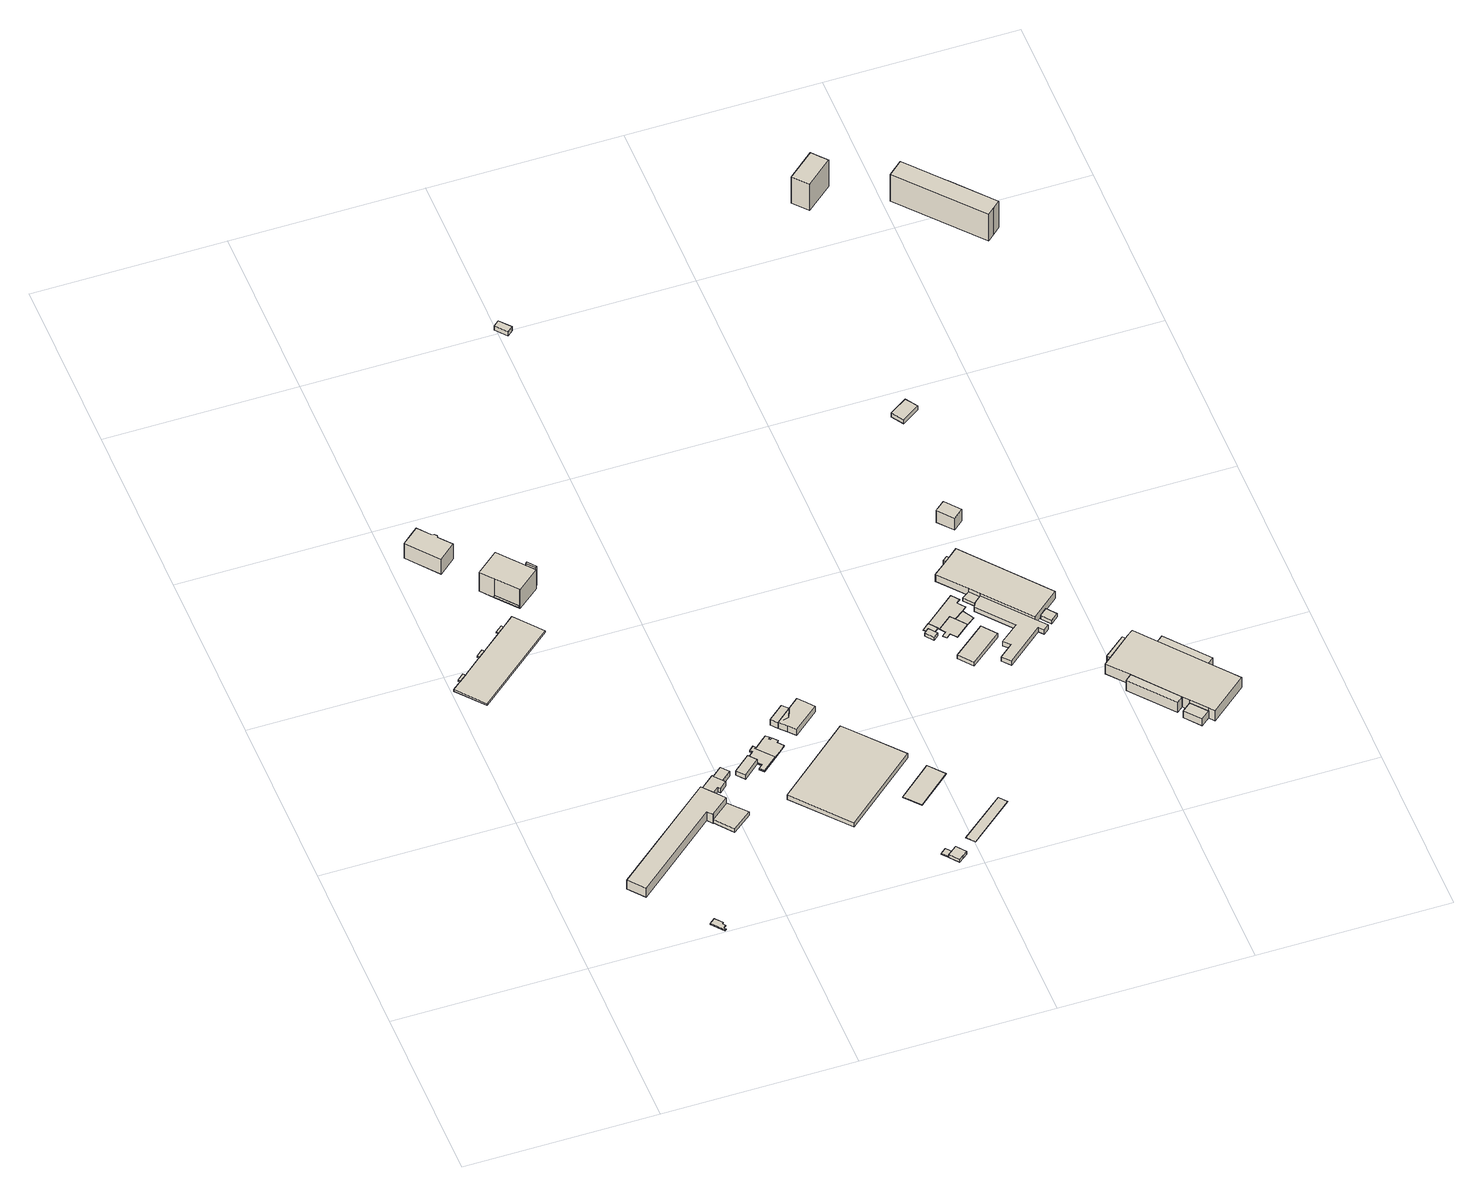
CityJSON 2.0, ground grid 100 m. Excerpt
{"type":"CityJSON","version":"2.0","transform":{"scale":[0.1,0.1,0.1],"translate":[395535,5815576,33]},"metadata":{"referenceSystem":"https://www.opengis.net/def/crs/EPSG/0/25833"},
"CityObjects":{
"building1":{"type":"Building","attributes":{"Gemeindeschluessel":"11000008","BezugspunktDach":"2200","function":"51009_1610","measuredHeight":1,"storeysAboveGround":0},"address":[{"country":"Germany","locality":"Berlin"}],"geometry":[{"type":"Solid","lod":"1","boundaries":[[[[0,1,2,3]],[[4,5,6,7]],[[4,7,3,2]],[[5,4,2,1]],[[6,5,1,0]],[[7,6,0,3]]]]}]},
"building2":{"type":"Building","attributes":{"Gemeindeschluessel":"11000008","BezugspunktDach":"2200","function":"31001_2100","measuredHeight":0.63,"storeysAboveGround":1},"address":[{"country":"Germany","locality":"Berlin","thoroughfareNumber":"79 (13)","thoroughfareName":"Kiefholzstraße"}],"geometry":[{"type":"Solid","lod":"1","boundaries":[[[[8,9,10,11,12,13,14,15]],[[16,17,18,19,20,21,22,23]],[[16,23,15,14]],[[17,16,14,13]],[[18,17,13,12]],[[19,18,12,11]],[[20,19,11,10]],[[21,20,10,9]],[[22,21,9,8]],[[23,22,8,15]]]]}]},
"building3":{"type":"Building","attributes":{"Gemeindeschluessel":"11000008","BezugspunktDach":"2200","function":"51009_1610","measuredHeight":0.973,"storeysAboveGround":0},"address":[{"country":"Germany","locality":"Berlin"}],"geometry":[{"type":"Solid","lod":"1","boundaries":[[[[24,25,26,27]],[[28,29,30,31]],[[28,31,27,26]],[[29,28,26,25]],[[30,29,25,24]],[[31,30,24,27]]]]}]},
"building4":{"type":"Building","attributes":{"Gemeindeschluessel":"11000008","BezugspunktDach":"2200","function":"31001_2143","measuredHeight":6.07,"storeysAboveGround":1},"address":[{"country":"Germany","locality":"Berlin","thoroughfareNumber":"79 (5)","thoroughfareName":"Kiefholzstraße"}],"geometry":[{"type":"Solid","lod":"1","boundaries":[[[[32,33,34,35,36,37,38,39,40]],[[41,42,43,44,45,46,47,48,49]],[[41,49,40,39]],[[42,41,39,38]],[[43,42,38,37]],[[44,43,37,36]],[[45,44,36,35]],[[46,45,35,34]],[[47,46,34,33]],[[48,47,33,32]],[[49,48,32,40]]]]}]},
"building5":{"type":"Building","attributes":{"Gemeindeschluessel":"11000008","BezugspunktDach":"2200","function":"31001_3060","measuredHeight":1.1,"storeysAboveGround":5},"address":[{"country":"Germany","locality":"Berlin","thoroughfareNumber":"71A, 71B, 71C","thoroughfareName":"Kiefholzstraße"}],"geometry":[{"type":"Solid","lod":"1","boundaries":[[[[50,51,52,53,54,25,24,1,0,55]],[[56,57,58,59,60,61,62,63,64,65]],[[56,65,55,0]],[[57,56,0,1]],[[58,57,1,24]],[[59,58,24,25]],[[60,59,25,54]],[[61,60,54,53]],[[62,61,53,52]],[[63,62,52,51]],[[64,63,51,50]],[[65,64,50,55]]]]}]},
"building6":{"type":"Building","attributes":{"Gemeindeschluessel":"11000008","BezugspunktDach":"2200","function":"51009_1610","measuredHeight":0.834,"storeysAboveGround":0},"address":[{"country":"Germany","locality":"Berlin"}],"geometry":[{"type":"Solid","lod":"1","boundaries":[[[[54,53,66,67]],[[68,69,70,71]],[[68,71,67,66]],[[69,68,66,53]],[[70,69,53,54]],[[71,70,54,67]]]]}]},
"building7":{"type":"Building","attributes":{"Gemeindeschluessel":"11000008","BezugspunktDach":"2200","function":"31001_1010","measuredHeight":13.49,"storeysAboveGround":2},"address":[{"country":"Germany","locality":"Berlin","thoroughfareNumber":"69, 70","thoroughfareName":"Kiefholzstraße"}],"geometry":[{"type":"Solid","lod":"1","boundaries":[[[[72,73,74,75,76,77,78,79,80]],[[81,82,83,84,85,86,87,88,89]],[[81,89,80,79]],[[82,81,79,78]],[[83,82,78,77]],[[84,83,77,76]],[[85,84,76,75]],[[86,85,75,74]],[[87,86,74,73]],[[88,87,73,72]],[[89,88,72,80]]]]}]},
"building8":{"type":"Building","attributes":{"Gemeindeschluessel":"11000008","BezugspunktDach":"2200","function":"51009_1610","measuredHeight":0.21,"storeysAboveGround":0},"address":[{"country":"Germany","locality":"Berlin"}],"geometry":[{"type":"Solid","lod":"1","boundaries":[[[[90,91,92,93]],[[94,95,96,97]],[[94,97,93,92]],[[95,94,92,91]],[[96,95,91,90]],[[97,96,90,93]]]]}]},
"building9":{"type":"Building","attributes":{"Gemeindeschluessel":"11000008","BezugspunktDach":"2200","function":"31001_2100","measuredHeight":2.37,"storeysAboveGround":1},"address":[{"country":"Germany","locality":"Berlin","thoroughfareNumber":"79 (6)","thoroughfareName":"Kiefholzstraße"}],"geometry":[{"type":"Solid","lod":"1","boundaries":[[[[98,99,100,101]],[[102,103,104,105]],[[102,105,101,100]],[[103,102,100,99]],[[104,103,99,98]],[[105,104,98,101]]]]}]},
"building10":{"type":"Building","attributes":{"Gemeindeschluessel":"11000008","BezugspunktDach":"2200","function":"31001_3090","measuredHeight":13.05,"storeysAboveGround":1},"address":[{"country":"Germany","locality":"Berlin","thoroughfareNumber":"71","thoroughfareName":"Kiefholzstraße"}],"geometry":[{"type":"Solid","lod":"1","boundaries":[[[[106,107,108,109,110,111,112,113]],[[114,115,116,117,118,119,120,121]],[[114,121,113,112]],[[115,114,112,111]],[[116,115,111,110]],[[117,116,110,109]],[[118,117,109,108]],[[119,118,108,107]],[[120,119,107,106]],[[121,120,106,113]]]]}]},
"building11":{"type":"Building","attributes":{"Gemeindeschluessel":"11000008","BezugspunktDach":"2200","function":"31001_2463","measuredHeight":3.03,"storeysAboveGround":1},"address":[{"country":"Germany","locality":"Berlin","thoroughfareNumber":"79 (4)","thoroughfareName":"Kiefholzstraße"}],"geometry":[{"type":"Solid","lod":"1","boundaries":[[[[122,123,124,125,126,127,128,129,130,131]],[[132,133,134,135,136,137,138,139,140,141]],[[132,141,131,130]],[[133,132,130,129]],[[134,133,129,128]],[[135,134,128,127]],[[136,135,127,126]],[[137,136,126,125]],[[138,137,125,124]],[[139,138,124,123]],[[140,139,123,122]],[[141,140,122,131]]]]}]},
"building12":{"type":"Building","attributes":{"Gemeindeschluessel":"11000008","BezugspunktDach":"2200","function":"31001_2463","measuredHeight":3.4,"storeysAboveGround":1},"address":[{"country":"Germany","locality":"Berlin","thoroughfareNumber":"79 (3)","thoroughfareName":"Kiefholzstraße"}],"geometry":[{"type":"Solid","lod":"1","boundaries":[[[[126,142,143,127]],[[144,145,146,147]],[[144,147,127,143]],[[145,144,143,142]],[[146,145,142,126]],[[147,146,126,127]]]]}]},
"building13":{"type":"Building","attributes":{"Gemeindeschluessel":"11000008","BezugspunktDach":"2200","function":"51009_1610","measuredHeight":13.51,"storeysAboveGround":0},"address":[{"country":"Germany","locality":"Berlin"}],"geometry":[{"type":"Solid","lod":"1","boundaries":[[[[148,149,150,151]],[[152,153,154,155]],[[152,155,151,150]],[[153,152,150,149]],[[154,153,149,148]],[[155,154,148,151]]]]}]},
"building14":{"type":"Building","attributes":{"Gemeindeschluessel":"11000008","BezugspunktDach":"2200","function":"31001_2100","measuredHeight":3,"storeysAboveGround":1},"address":[{"country":"Germany","locality":"Berlin","thoroughfareNumber":"79 (2)","thoroughfareName":"Kiefholzstraße"}],"geometry":[{"type":"Solid","lod":"1","boundaries":[[[[156,157,158,159]],[[160,161,162,163]],[[160,163,159,158]],[[161,160,158,157]],[[162,161,157,156]],[[163,162,156,159]]]]}]},
"building15":{"type":"Building","attributes":{"Gemeindeschluessel":"11000008","function":"31001_2100"},"address":[{"country":"Germany","locality":"Berlin","thoroughfareNumber":"79 (1)","thoroughfareName":"Kiefholzstraße"}],"children":["building15-1","building15-2","building15-3"]},
"building15-1":{"type":"BuildingPart","attributes":{"BezugspunktDach":"2200","measuredHeight":0.34,"storeysAboveGround":2},"parents":["building15"],"geometry":[{"type":"Solid","lod":"1","boundaries":[[[[164,165,166,167,168,169,170,171,172,173,174,175,176,177,178,179,180,181,182,183]],[[184,185,186,187,188,189,190,191,192,193,194,195,196,197,198,199,200,201,202,203]],[[184,203,183,182]],[[185,184,182,181]],[[186,185,181,180]],[[187,186,180,179]],[[188,187,179,178]],[[189,188,178,177]],[[190,189,177,176]],[[191,190,176,175]],[[192,191,175,174]],[[193,192,174,173]],[[194,193,173,172]],[[195,194,172,171]],[[196,195,171,170]],[[197,196,170,169]],[[198,197,169,168]],[[199,198,168,167]],[[200,199,167,166]],[[201,200,166,165]],[[202,201,165,164]],[[203,202,164,183]]]]}]},
"building15-2":{"type":"BuildingPart","attributes":{"BezugspunktDach":"2200","measuredHeight":0.321,"storeysAboveGround":2},"parents":["building15"],"geometry":[{"type":"Solid","lod":"1","boundaries":[[[[169,170,171,172,173,174,175,176,177,178]],[[189,190,191,192,193,194,195,196,197,188]],[[189,188,178,177]],[[190,189,177,176]],[[191,190,176,175]],[[192,191,175,174]],[[193,192,174,173]],[[194,193,173,172]],[[195,194,172,171]],[[196,195,171,170]],[[197,196,170,169]],[[188,197,169,178]]]]}]},
"building15-3":{"type":"BuildingPart","attributes":{"BezugspunktDach":"2200","measuredHeight":0.99,"storeysAboveGround":2},"parents":["building15"],"geometry":[{"type":"Solid","lod":"1","boundaries":[[[[204,205,206,207,208,209,210,211,212,213,214]],[[184,185,186,187,215,198,199,200,201,202,203]],[[184,203,214,213]],[[185,184,213,212]],[[186,185,212,211]],[[187,186,211,210]],[[215,187,210,209]],[[198,215,209,208]],[[199,198,208,207]],[[200,199,207,206]],[[201,200,206,205]],[[202,201,205,204]],[[203,202,204,214]]]]}]},
"building16":{"type":"Building","attributes":{"Gemeindeschluessel":"11000008","BezugspunktDach":"2200","function":"31001_2143","measuredHeight":3,"storeysAboveGround":1},"address":[{"country":"Germany","locality":"Berlin","thoroughfareNumber":"79 (7)","thoroughfareName":"Kiefholzstraße"}],"geometry":[{"type":"Solid","lod":"1","boundaries":[[[[216,217,218,219]],[[220,221,222,223]],[[220,223,219,218]],[[221,220,218,217]],[[222,221,217,216]],[[223,222,216,219]]]]}]},
"building17":{"type":"Building","attributes":{"Gemeindeschluessel":"11000008","function":"31001_2020"},"address":[{"country":"Germany","locality":"Berlin","thoroughfareNumber":"79","thoroughfareName":"Kiefholzstraße"}],"children":["building17-1","building17-2"]},
"building17-1":{"type":"BuildingPart","attributes":{"BezugspunktDach":"2200","measuredHeight":4.68,"storeysAboveGround":1},"parents":["building17"],"geometry":[{"type":"Solid","lod":"1","boundaries":[[[[224,225,226,227,228,229]],[[230,231,232,233,234,235]],[[230,235,229,228]],[[231,230,228,227]],[[232,231,227,226]],[[233,232,226,225]],[[234,233,225,224]],[[235,234,224,229]]]]}]},
"building17-2":{"type":"BuildingPart","attributes":{"BezugspunktDach":"2200","measuredHeight":4.19,"storeysAboveGround":1},"parents":["building17"],"geometry":[{"type":"Solid","lod":"1","boundaries":[[[[236,237,238,239,240]],[[241,242,243,235,244]],[[241,244,240,239]],[[242,241,239,238]],[[243,242,238,237]],[[235,243,237,236]],[[244,235,236,240]]]]}]},
"building18":{"type":"Building","attributes":{"Gemeindeschluessel":"11000008","function":"31001_2143"},"address":[{"country":"Germany","locality":"Berlin","thoroughfareNumber":"79 (10)","thoroughfareName":"Kiefholzstraße"}],"children":["building18-1","building18-2"]},
"building18-1":{"type":"BuildingPart","attributes":{"BezugspunktDach":"2200","measuredHeight":3.6,"storeysAboveGround":1},"parents":["building18"],"geometry":[{"type":"Solid","lod":"1","boundaries":[[[[245,246,247,248,249]],[[250,251,252,253,254]],[[250,254,249,248],[255,256,257,254]],[[251,250,248,247]],[[252,251,247,246]],[[253,252,246,245]],[[254,253,245,249]],[[256,255,254,257]]]]}]},
"building18-2":{"type":"BuildingPart","attributes":{"BezugspunktDach":"2200","measuredHeight":0.607,"storeysAboveGround":1},"parents":["building18"],"geometry":[{"type":"Solid","lod":"1","boundaries":[[[[257,256,258,259]],[[260,255,254,261]],[[260,261,259,258]],[[255,260,258,256]],[[261,254,257,259]],[[254,255,256,257]]]]}]},
"building19":{"type":"Building","attributes":{"Gemeindeschluessel":"11000008","BezugspunktDach":"2200","function":"31001_2143","measuredHeight":0.413,"storeysAboveGround":1},"address":[{"country":"Germany","locality":"Berlin","thoroughfareNumber":"79 (8)","thoroughfareName":"Kiefholzstraße"}],"geometry":[{"type":"Solid","lod":"1","boundaries":[[[[262,263,264,265]],[[266,267,268,269]],[[266,269,265,264]],[[267,266,264,263]],[[268,267,263,262]],[[269,268,262,265]]]]}]},
"building20":{"type":"Building","attributes":{"Gemeindeschluessel":"11000008","BezugspunktDach":"2200","function":"31001_2143","measuredHeight":0.11,"storeysAboveGround":1},"address":[{"country":"Germany","locality":"Berlin","thoroughfareNumber":"79 (9)","thoroughfareName":"Kiefholzstraße"}],"geometry":[{"type":"Solid","lod":"1","boundaries":[[[[270,271,272,273]],[[274,275,276,277]],[[274,277,273,272]],[[275,274,272,271]],[[276,275,271,270]],[[277,276,270,273]]]]}]},
"building21":{"type":"Building","attributes":{"Gemeindeschluessel":"11000009","BezugspunktDach":"2200","function":"31001_1310","measuredHeight":3.2,"storeysAboveGround":1},"address":[{"country":"Germany","locality":"Berlin","thoroughfareNumber":"16","thoroughfareName":"Puderstraße"}],"geometry":[{"type":"Solid","lod":"1","boundaries":[[[[278,279,280,281,282]],[[283,284,285,286,287]],[[283,287,282,281]],[[284,283,281,280]],[[285,284,280,279]],[[286,285,279,278]],[[287,286,278,282]]]]}]},
"building22":{"type":"Building","attributes":{"Gemeindeschluessel":"11000009","BezugspunktDach":"2200","function":"31001_2463","measuredHeight":2.25,"storeysAboveGround":1},"address":[{"country":"Germany","locality":"Berlin","thoroughfareNumber":"360 (7)","thoroughfareName":"Kiefholzstraße"}],"geometry":[{"type":"Solid","lod":"1","boundaries":[[[[288,289,290,291,292]],[[293,294,295,296,297]],[[293,297,292,291]],[[294,293,291,290]],[[295,294,290,289]],[[296,295,289,288]],[[297,296,288,292]]]]}]},
"building23":{"type":"Building","attributes":{"Gemeindeschluessel":"11000009","BezugspunktDach":"2200","function":"51009_1610","measuredHeight":0.416,"storeysAboveGround":0},"address":[{"country":"Germany","locality":"Berlin"}],"geometry":[{"type":"Solid","lod":"1","boundaries":[[[[298,299,300,301,302]],[[303,304,305,306,307]],[[303,307,302,301]],[[304,303,301,300]],[[305,304,300,299]],[[306,305,299,298]],[[307,306,298,302]]]]}]},
"building24":{"type":"Building","attributes":{"Gemeindeschluessel":"11000009","BezugspunktDach":"2200","function":"31001_2120","measuredHeight":0.281,"storeysAboveGround":2},"address":[{"country":"Germany","locality":"Berlin","thoroughfareNumber":"360 (4)","thoroughfareName":"Kiefholzstraße"}],"geometry":[{"type":"Solid","lod":"1","boundaries":[[[[308,309,310,311,312,313,314,315,316]],[[317,318,319,320,321,322,323,324,325]],[[317,325,316,315]],[[318,317,315,314]],[[319,318,314,313]],[[320,319,313,312]],[[321,320,312,311]],[[322,321,311,310]],[[323,322,310,309]],[[324,323,309,308]],[[325,324,308,316]]]]}]},
"building25":{"type":"Building","attributes":{"Gemeindeschluessel":"11000009","BezugspunktDach":"2200","function":"31001_2463","measuredHeight":2.53,"storeysAboveGround":1},"address":[{"country":"Germany","locality":"Berlin","thoroughfareNumber":"360 (3)","thoroughfareName":"Kiefholzstraße"}],"geometry":[{"type":"Solid","lod":"1","boundaries":[[[[326,327,328,329]],[[330,331,332,333]],[[330,333,329,328]],[[331,330,328,327]],[[332,331,327,326]],[[333,332,326,329]]]]}]},
"building26":{"type":"Building","attributes":{"Gemeindeschluessel":"11000009","BezugspunktDach":"2200","function":"31001_2723","measuredHeight":0.449,"storeysAboveGround":1},"address":[{"country":"Germany","locality":"Berlin","thoroughfareNumber":"360 (6)","thoroughfareName":"Kiefholzstraße"}],"geometry":[{"type":"Solid","lod":"1","boundaries":[[[[334,314,313,312,335,336,337,338,339,340]],[[341,342,343,344,345,346,347,348,349,350]],[[341,350,340,339]],[[342,341,339,338]],[[343,342,338,337]],[[344,343,337,336]],[[345,344,336,335]],[[346,345,335,312]],[[347,346,312,313]],[[348,347,313,314]],[[349,348,314,334]],[[350,349,334,340]]]]}]},
"building27":{"type":"Building","attributes":{"Gemeindeschluessel":"11000009","BezugspunktDach":"2200","function":"31001_2463","measuredHeight":0.237,"storeysAboveGround":1},"address":[{"country":"Germany","locality":"Berlin","thoroughfareNumber":"360 (5)","thoroughfareName":"Kiefholzstraße"}],"geometry":[{"type":"Solid","lod":"1","boundaries":[[[[351,352,353,354]],[[355,356,321,320]],[[355,320,354,353]],[[356,355,353,352]],[[321,356,352,351]],[[320,321,351,354]]]]}]},
"building28":{"type":"Building","attributes":{"Gemeindeschluessel":"11000009","BezugspunktDach":"2200","function":"31001_2723","measuredHeight":2.09,"storeysAboveGround":1},"address":[{"country":"Germany","locality":"Berlin","thoroughfareNumber":"360 (8)","thoroughfareName":"Kiefholzstraße"}],"geometry":[{"type":"Solid","lod":"1","boundaries":[[[[357,358,359,360]],[[361,362,363,364]],[[361,364,360,359]],[[362,361,359,358]],[[363,362,358,357]],[[364,363,357,360]]]]}]},
"building29":{"type":"Building","attributes":{"Gemeindeschluessel":"11000009","BezugspunktDach":"2200","function":"51009_1610","measuredHeight":3.42,"storeysAboveGround":0},"address":[{"country":"Germany","locality":"Berlin"}],"geometry":[{"type":"Solid","lod":"1","boundaries":[[[[365,366,367,368]],[[369,370,371,372]],[[369,372,368,367]],[[370,369,367,366]],[[371,370,366,365]],[[372,371,365,368]]]]}]},
"building30":{"type":"Building","attributes":{"Gemeindeschluessel":"11000009","BezugspunktDach":"2200","function":"31001_2463","measuredHeight":3.12,"storeysAboveGround":1},"address":[{"country":"Germany","locality":"Berlin","thoroughfareNumber":"360 (2)","thoroughfareName":"Kiefholzstraße"}],"geometry":[{"type":"Solid","lod":"1","boundaries":[[[[373,374,375,376,377,378,379,380,381,382,383,384]],[[385,386,387,388,389,390,391,392,393,394,395,396]],[[385,396,384,383]],[[386,385,383,382]],[[387,386,382,381]],[[388,387,381,380]],[[389,388,380,379]],[[390,389,379,378]],[[391,390,378,377]],[[392,391,377,376]],[[393,392,376,375]],[[394,393,375,374]],[[395,394,374,373]],[[396,395,373,384]]]]}]},
"building31":{"type":"Building","attributes":{"Gemeindeschluessel":"11000009","BezugspunktDach":"2200","function":"31001_2143","measuredHeight":4.83,"storeysAboveGround":1},"address":[{"country":"Germany","locality":"Berlin","thoroughfareNumber":"12","thoroughfareName":"Karpfenteichstraße"}],"geometry":[{"type":"Solid","lod":"1","boundaries":[[[[397,398,399,400,401,402,403,404]],[[405,406,407,408,409,410,411,412]],[[405,412,404,403]],[[406,405,403,402]],[[407,406,402,401]],[[408,407,401,400]],[[409,408,400,399]],[[410,409,399,398]],[[411,410,398,397]],[[412,411,397,404]]]]}]},
"building32":{"type":"Building","attributes":{"Gemeindeschluessel":"11000009","BezugspunktDach":"2200","function":"31001_9998","measuredHeight":9.39,"storeysAboveGround":2},"address":[{"country":"Germany","locality":"Berlin","thoroughfareNumber":"13","thoroughfareName":"Karpfenteichstraße"}],"geometry":[{"type":"Solid","lod":"1","boundaries":[[[[413,414,415,416]],[[417,418,419,420]],[[417,420,416,415]],[[418,417,415,414]],[[419,418,414,413]],[[420,419,413,416]]]]}]},
"building33":{"type":"Building","attributes":{"Gemeindeschluessel":"11000009","BezugspunktDach":"2200","function":"31001_2723","measuredHeight":2.54,"storeysAboveGround":1},"address":[{"country":"Germany","locality":"Berlin","thoroughfareNumber":"12 (1)","thoroughfareName":"Karpfenteichstraße"}],"geometry":[{"type":"Solid","lod":"1","boundaries":[[[[421,422,423,424]],[[425,426,427,428]],[[425,428,424,423]],[[426,425,423,422]],[[427,426,422,421]],[[428,427,421,424]]]]}]},
"building34":{"type":"Building","attributes":{"Gemeindeschluessel":"11000009","BezugspunktDach":"2200","function":"51009_1610","measuredHeight":6.99,"storeysAboveGround":0},"address":[{"country":"Germany","locality":"Berlin"}],"geometry":[{"type":"Solid","lod":"1","boundaries":[[[[429,430,431,432]],[[433,434,435,436]],[[433,436,432,431]],[[434,433,431,430]],[[435,434,430,429]],[[436,435,429,432]]]]}]},
"building35":{"type":"Building","attributes":{"Gemeindeschluessel":"11000009","BezugspunktDach":"2200","function":"51009_1610","measuredHeight":4.22,"storeysAboveGround":0},"address":[{"country":"Germany","locality":"Berlin"}],"geometry":[{"type":"Solid","lod":"1","boundaries":[[[[437,438,439,440]],[[441,442,443,444]],[[441,444,440,439]],[[442,441,439,438]],[[443,442,438,437]],[[444,443,437,440]]]]}]},
"building36":{"type":"Building","attributes":{"Gemeindeschluessel":"11000009","BezugspunktDach":"2200","function":"31001_2120","measuredHeight":4.56,"storeysAboveGround":1},"address":[{"country":"Germany","locality":"Berlin","thoroughfareNumber":"360 (1)","thoroughfareName":"Kiefholzstraße"}],"geometry":[{"type":"Solid","lod":"1","boundaries":[[[[445,446,447,448]],[[449,450,451,452]],[[449,452,448,447]],[[450,449,447,446]],[[451,450,446,445]],[[452,451,445,448]]]]}]},
"building37":{"type":"Building","attributes":{"Gemeindeschluessel":"11000009","BezugspunktDach":"2200","function":"31001_2143","measuredHeight":6.96,"storeysAboveGround":1},"address":[{"country":"Germany","locality":"Berlin","thoroughfareNumber":"10, 11","thoroughfareName":"Karpfenteichstraße"},{"country":"Germany","locality":"Berlin","thoroughfareNumber":"360, 361, 362, 363, 364, 365, 366, 367, 368, 369","thoroughfareName":"Kiefholzstraße"}],"geometry":[{"type":"Solid","lod":"1","boundaries":[[[[431,430,453,454,455,456,457,458,459,460,461,462]],[[443,442,463,464,465,466,467,468,469,434,433,470]],[[443,470,462,461]],[[442,443,461,460]],[[463,442,460,459]],[[464,463,459,458]],[[465,464,458,457]],[[466,465,457,456]],[[467,466,456,455]],[[468,467,455,454]],[[469,468,454,453]],[[434,469,453,430]],[[433,434,430,431]],[[470,433,431,462]]]]}]},
"building38":{"type":"Building","attributes":{"Gemeindeschluessel":"11000009","BezugspunktDach":"2200","function":"31001_1310","measuredHeight":2.74,"storeysAboveGround":1},"address":[{"country":"Germany","locality":"Berlin","thoroughfareNumber":"6","thoroughfareName":"Karpfenteichstraße"}],"geometry":[{"type":"Solid","lod":"1","boundaries":[[[[471,472,473,474]],[[475,476,477,478]],[[475,478,474,473]],[[476,475,473,472]],[[477,476,472,471]],[[478,477,471,474]]]]}]},
"building39":{"type":"Building","attributes":{"Gemeindeschluessel":"11000009","BezugspunktDach":"2200","function":"51009_1610","measuredHeight":6.92,"storeysAboveGround":0},"address":[{"country":"Germany","locality":"Berlin"}],"geometry":[{"type":"Solid","lod":"1","boundaries":[[[[457,479,480,458]],[[481,482,465,464]],[[481,464,458,480]],[[482,481,480,479]],[[465,482,479,457]],[[464,465,457,458]]]]}]},
"building40":{"type":"Building","attributes":{"Gemeindeschluessel":"11000009","BezugspunktDach":"2200","function":"31001_1010","measuredHeight":20.13,"storeysAboveGround":5},"address":[{"country":"Germany","locality":"Berlin","thoroughfareNumber":"6","thoroughfareName":"Rethelstraße"}],"geometry":[{"type":"Solid","lod":"1","boundaries":[[[[483,484,485,486,487]],[[488,489,490,491,492]],[[488,492,487,486]],[[489,488,486,485]],[[490,489,485,484]],[[491,490,484,483]],[[492,491,483,487]]]]}]},
"building41":{"type":"Building","attributes":{"Gemeindeschluessel":"11000009","BezugspunktDach":"2200","function":"31001_1010","measuredHeight":20.36,"storeysAboveGround":5},"address":[{"country":"Germany","locality":"Berlin","thoroughfareNumber":"8, 8A, 8B","thoroughfareName":"Defreggerstraße"}],"geometry":[{"type":"Solid","lod":"1","boundaries":[[[[493,494,495,496,497,498,499,500]],[[501,502,503,504,505,506,507,508]],[[501,508,500,499]],[[502,501,499,498]],[[503,502,498,497]],[[504,503,497,496]],[[505,504,496,495]],[[506,505,495,494]],[[507,506,494,493]],[[508,507,493,500]]]]}]}
},
"vertices":[
[55,1920,37],[90,1948,37],[80,1960,37],[46,1931,37],[80,1960,27],[90,1948,27],[55,1920,27],[46,1931,27],
[691,1,14],[698,6,14],[690,16,14],[703,28,14],[693,43,14],[700,49,14],[668,87,14],[639,64,14],[668,87,8],[700,49,8],[693,43,8],[703,28,8],[690,16,8],[698,6,8],[691,1,8],[639,64,8],
[193,2035,37],[228,2064,37],[218,2075,37],[184,2046,37],[218,2075,28],[228,2064,28],[193,2035,28],[184,2046,28],
[415,335,66],[854,703,66],[875,675,66],[877,678,66],[972,756,66],[933,803,66],[921,817,66],[881,865,66],[347,417,66],[881,865,5],[921,817,5],[933,803,5],[972,756,5],[877,678,5],[875,675,5],[854,703,5],[415,335,5],[347,417,5],
[124,1738,37],[544,2088,37],[426,2229,37],[366,2179,37],[332,2150,37],[6,1879,37],[55,1920,26],[90,1948,26],[193,2035,26],[228,2064,26],[332,2150,26],[366,2179,26],[426,2229,26],[544,2088,26],[124,1738,26],[6,1879,26],
[357,2190,37],[322,2161,37],[357,2190,29],[366,2179,29],[332,2150,29],[322,2161,29],
[216,2629,107],[303,2702,107],[248,2768,107],[249,2780,107],[239,2792,107],[228,2793,107],[173,2859,107],[130,2823,107],[86,2787,107],[130,2823,3],[173,2859,3],[228,2793,3],[239,2792,3],[249,2780,3],[248,2768,3],[303,2702,3],[216,2629,3],[86,2787,3],
[478,2277,32],[486,2283,32],[398,2389,32],[390,2382,32],[398,2389,30],[486,2283,30],[478,2277,30],[390,2382,30],
[952,584,30],[1054,665,30],[972,756,30],[877,678,30],[972,756,6],[1054,665,6],[952,584,6],[877,678,6],
[398,2389,147],[486,2283,147],[488,2281,147],[603,2376,147],[601,2379,147],[566,2421,147],[458,2550,147],[343,2455,147],[458,2550,16],[566,2421,16],[601,2379,16],[603,2376,16],[488,2281,16],[486,2283,16],[398,2389,16],[343,2455,16],
[921,817,43],[964,853,43],[975,842,43],[1012,875,43],[1001,888,43],[969,928,43],[964,934,43],[963,933,43],[889,871,43],[881,865,43],[889,871,13],[963,933,13],[964,934,13],[969,928,13],[1001,888,13],[1012,875,13],[975,842,13],[964,853,13],[921,817,13],[881,865,13],
[1052,932,43],[1019,971,43],[1019,971,9],[1052,932,9],[1001,888,9],[969,928,9],
[601,2379,162],[608,2385,162],[573,2427,162],[566,2421,162],[573,2427,27],[608,2385,27],[601,2379,27],[566,2421,27],
[1117,887,39],[1203,961,39],[1168,1002,39],[1082,928,39],[1168,1002,9],[1203,961,9],[1117,887,9],[1082,928,9],
[1203,961,14],[1220,941,14],[1197,921,14],[1216,899,14],[1294,966,14],[1341,1007,14],[1362,1024,14],[1336,1055,14],[1346,1064,14],[1323,1091,14],[1313,1082,14],[1307,1089,14],[1316,1096,14],[1299,1115,14],[1270,1090,14],[1229,1054,14],[1218,1067,14],[1194,1046,14],[1205,1034,14],[1168,1002,14],[1205,1034,10],[1194,1046,10],[1218,1067,10],[1229,1054,10],[1270,1090,10],[1299,1115,10],[1316,1096,10],[1307,1089,10],[1313,1082,10],[1323,1091,10],[1346,1064,10],[1336,1055,10],[1362,1024,10],[1341,1007,10],[1294,966,10],[1216,899,10],[1197,921,10],[1220,941,10],[1203,961,10],[1168,1002,10],
[1203,961,20],[1220,941,20],[1197,921,20],[1216,899,20],[1294,966,20],[1222,1049,20],[1229,1054,20],[1218,1067,20],[1194,1046,20],[1205,1034,20],[1168,1002,20],[1222,1049,10],
[1496,424,35],[1886,758,35],[1648,1036,35],[1258,702,35],[1648,1036,5],[1886,758,5],[1496,424,5],[1258,702,5],
[1407,1106,52],[1440,1069,52],[1574,1180,52],[1542,1219,52],[1510,1258,52],[1373,1142,52],[1510,1258,11],[1542,1219,11],[1574,1180,11],[1440,1069,11],[1407,1106,11],[1373,1142,11],
[1373,1142,50],[1432,1156,50],[1454,1211,50],[1426,1242,50],[1344,1174,50],[1426,1242,11],[1454,1211,11],[1432,1156,11],[1344,1174,11],
[1890,43,22],[1913,62,22],[1937,81,22],[1899,128,22],[1851,90,22],[1899,128,1],[1937,81,1],[1913,62,1],[1890,43,1],[1851,90,1],[1881,113,1],[1881,113,7],[1851,90,7],
[1854,145,7],[1824,122,7],[1854,145,1],[1824,122,1],
[1844,442,12],[2020,594,12],[1953,675,12],[1776,523,12],[1953,675,8],[2020,594,8],[1844,442,8],[1776,523,8],
[2003,136,8],[2235,328,8],[2202,368,8],[1969,177,8],[2202,368,7],[2235,328,7],[2003,136,7],[1969,177,7],
[1038,3966,34],[1067,3991,34],[1018,4049,34],[1003,4036,34],[989,4024,34],[1003,4036,5],[1018,4049,5],[1067,3991,5],[1038,3966,5],[989,4024,5],
[2257,1413,45],[2283,1434,45],[2268,1454,45],[2250,1475,45],[2225,1454,45],[2250,1475,23],[2268,1454,23],[2283,1434,23],[2257,1413,23],[2225,1454,23],
[2250,1475,24],[2268,1454,24],[2302,1480,24],[2268,1524,24],[2231,1493,24],[2268,1524,20],[2302,1480,20],[2268,1454,20],[2250,1475,20],[2231,1493,20],
[2322,1409,22],[2345,1428,22],[2371,1396,22],[2443,1455,22],[2399,1510,22],[2380,1533,22],[2308,1474,22],[2329,1447,22],[2306,1428,22],[2329,1447,19],[2308,1474,19],[2380,1533,19],[2399,1510,19],[2443,1455,19],[2371,1396,19],[2345,1428,19],[2322,1409,19],[2306,1428,19],
[2381,1196,43],[2550,1333,43],[2491,1407,43],[2322,1269,43],[2491,1407,18],[2550,1333,18],[2381,1196,18],[2322,1269,18],
[2302,1480,22],[2450,1546,22],[2472,1565,22],[2442,1604,22],[2461,1620,22],[2431,1659,22],[2268,1524,22],[2431,1659,18],[2461,1620,18],[2442,1604,18],[2472,1565,18],[2450,1546,18],[2399,1510,18],[2380,1533,18],[2308,1474,18],[2302,1480,18],[2268,1524,18],
[2443,1455,21],[2484,1487,21],[2450,1546,21],[2399,1510,21],[2450,1546,19],[2484,1487,19],
[2518,1558,39],[2554,1589,39],[2513,1639,39],[2474,1610,39],[2513,1639,18],[2554,1589,18],[2518,1558,18],[2474,1610,18],
[2480,1846,50],[2503,1865,50],[2490,1880,50],[2467,1861,50],[2490,1880,16],[2503,1865,16],[2480,1846,16],[2467,1861,16],
[2650,1355,46],[2553,1277,46],[2585,1244,46],[2514,1185,46],[2551,1143,46],[2743,1304,46],[2765,1279,46],[2793,1302,46],[2747,1358,46],[2554,1589,46],[2518,1558,46],[2503,1532,46],[2518,1558,15],[2554,1589,15],[2747,1358,15],[2793,1302,15],[2765,1279,15],[2743,1304,15],[2551,1143,15],[2514,1185,15],[2585,1244,15],[2553,1277,15],[2650,1355,15],[2503,1532,15],
[2513,1639,62],[2554,1589,62],[2747,1358,62],[2893,1479,62],[2545,1901,62],[2503,1865,62],[2480,1846,62],[2397,1778,62],[2480,1846,14],[2503,1865,14],[2545,1901,14],[2893,1479,14],[2747,1358,14],[2554,1589,14],[2513,1639,14],[2397,1778,14],
[2595,2057,97],[2647,2100,97],[2582,2178,97],[2530,2135,97],[2582,2178,14],[2647,2100,14],[2595,2057,14],[2530,2135,14],
[2820,1330,40],[2859,1362,40],[2820,1410,40],[2781,1378,40],[2820,1410,15],[2859,1362,15],[2820,1330,15],[2781,1378,15],
[3185,589,85],[3217,615,85],[3038,833,85],[3005,805,85],[3038,833,15],[3217,615,15],[3185,589,15],[3005,805,15],
[3002,984,58],[3111,1077,58],[3092,1100,58],[2982,1009,58],[3092,1100,15],[3111,1077,15],[3002,984,15],[2982,1009,15],
[3265,466,63],[3311,504,63],[3244,584,63],[3198,546,63],[3244,584,17],[3311,504,17],[3265,466,17],[3198,546,17],
[3244,584,85],[3311,504,85],[3334,476,85],[3526,635,85],[3410,776,85],[3231,992,85],[3142,1100,85],[3111,1077,85],[3002,984,85],[2949,940,85],[3142,1100,15],[3231,992,15],[3410,776,15],[3526,635,15],[3334,476,15],[3311,504,15],[3244,584,15],[2949,940,15],
[2607,2795,30],[2700,2857,30],[2659,2918,30],[2566,2857,30],[2659,2918,3],[2700,2857,3],[2607,2795,3],[2566,2857,3],
[3441,802,85],[3262,1017,85],[3262,1017,15],[3441,802,15],
[2657,4236,191],[2795,4353,191],[2762,4390,191],[2730,4428,191],[2591,4311,191],[2730,4428,9],[2762,4390,9],[2795,4353,9],[2657,4236,9],[2591,4311,9],
[3387,3764,190],[3424,3796,190],[3461,3829,190],[3279,4038,190],[3273,4044,190],[3112,4231,190],[3074,4198,190],[3037,4166,190],[3074,4198,6],[3112,4231,6],[3273,4044,6],[3279,4038,6],[3461,3829,6],[3424,3796,6],[3387,3764,6],[3037,4166,6]
]}
